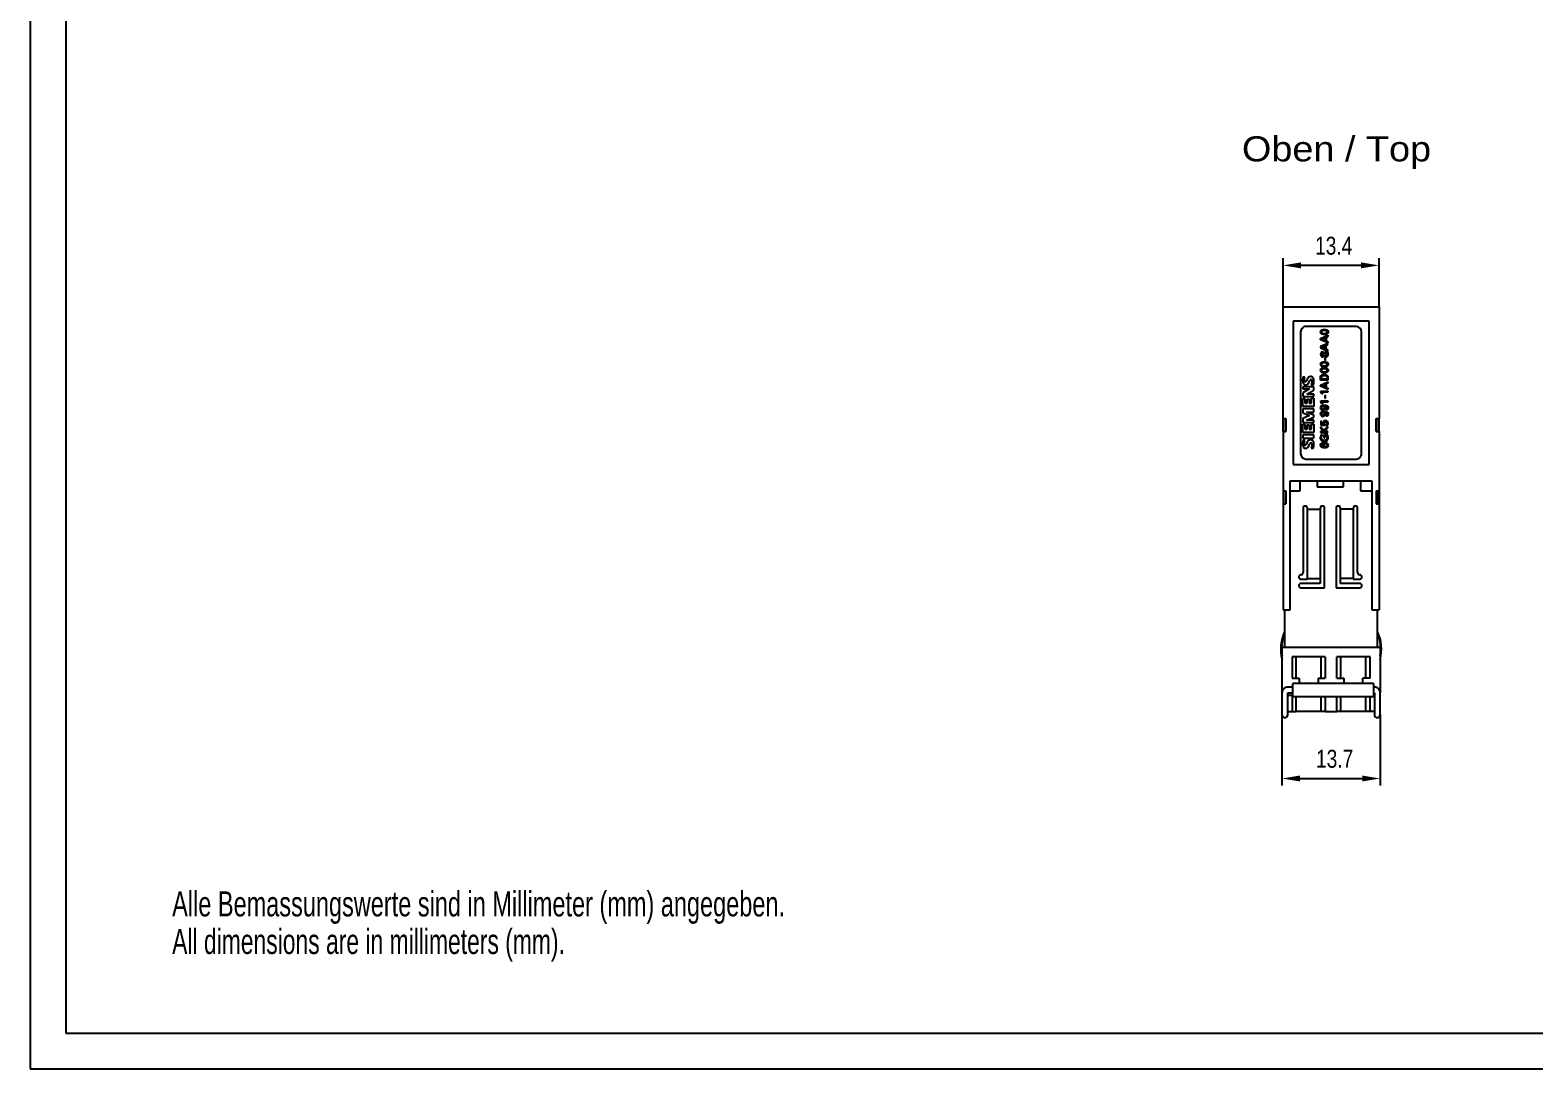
# Model space of a CAD drawing. Extents: x 941 to 1361, y -201 to 96.
# Drawn here: x 941.2 to 1151.2, y -200.9 to -55.9 of the extents above; entities that cross this region are included whole.
import ezdxf
from ezdxf.enums import TextEntityAlignment as Align

# ---------------------------------------------------------------- set-up
doc = ezdxf.new("R2010")
doc.units = 0
doc.header["$LTSCALE"] = 32.67
doc.header["$MEASUREMENT"] = 0
doc.header["$PDMODE"] = 3
doc.header["$PDSIZE"] = 0.3125
doc.layers.get('Defpoints').update_dxf_attribs({"linetype": 'CONTINUOUS'})
for name, color, linetype in [('13000_TOP', 7, 'CONTINUOUS'), ('13100_DIM_TOP', 7, 'CONTINUOUS'), ('13300_TOP_GERMAN_ENGLISH', 7, 'CONTINUOUS'), ('90000_FRAME', 7, 'CONTINUOUS'), ('91000_TIP', 7, 'CONTINUOUS')]:
    doc.layers.add(name, color=color, linetype=linetype)
doc.styles.get("Standard").update_dxf_attribs({"font": 'txt', "width": 0.8})
doc.styles.add('TEXTSTYLE_6', font='txt', dxfattribs={"width": 0.701499})
doc.styles.add('TEXTSTYLE_7', font='txt', dxfattribs={"width": 0.68254})
doc.dimstyles.new('DIN_2.5_v001', dxfattribs={"dimtxt": 2.5, "dimasz": 2.5, "dimexe": 1, "dimexo": 0, "dimgap": 1.5, "dimtad": 1, "dimdec": 1, "dimdsep": 46, "dimtxsty": 'STANDARD', "dimcen": 3.5, "dimclrd": 256, "dimclre": 256, "dimclrt": 256, "dimadec": 0, "dimazin": 2, "dimtp": 0.1, "dimtm": 0.1, "dimtfac": 0.71, "dimtdec": 1, "dimtmove": 0, "dimatfit": 3, "dimfxl": 1, "dimlwd": -1, "dimlwe": -1, "dimarcsym": 0})

# ---------------------------------------------------------------- blocks, each defined once
blk = doc.blocks.new('*D53')
at = {"layer": '13100_DIM_TOP'}
for p, q in [((1116.19, -94.43), (1116.19, -87.7)), ((1129.59, -94.49), (1129.59, -87.7)), ((1127.09, -88.7), (1118.69, -88.7))]:
    blk.add_line(p, q, dxfattribs=at)
for points in [[(1118.69, -88.28), (1118.69, -89.11), (1116.19, -88.7)], [(1127.09, -88.28), (1127.09, -89.11), (1129.59, -88.7)]]:
    blk.add_solid(points, dxfattribs=at)
at = {"layer": 'Defpoints', "color": 0}
for p in [(1116.19, -88.7), (1116.19, -94.43), (1129.59, -94.49)]:
    blk.add_point(p, dxfattribs=at)
at = {"layer": '13100_DIM_TOP', "insert": (1123.26, -84.7), "char_height": 2.5, "attachment_point": 2}
blk.add_mtext('13.4', dxfattribs=at)
blk = doc.blocks.new('*D54')
at = {"layer": '13100_DIM_TOP'}
for p, q in [((1116.04, -151.37), (1116.04, -161.32)), ((1129.74, -151.43), (1129.74, -161.32)), ((1118.54, -160.32), (1127.24, -160.32))]:
    blk.add_line(p, q, dxfattribs=at)
for points in [[(1118.54, -159.91), (1118.54, -160.74), (1116.04, -160.32)], [(1127.24, -159.91), (1127.24, -160.74), (1129.74, -160.32)]]:
    blk.add_solid(points, dxfattribs=at)
at = {"layer": 'Defpoints', "color": 0}
for p in [(1116.04, -151.37), (1129.74, -151.43), (1129.74, -160.32)]:
    blk.add_point(p, dxfattribs=at)
at = {"layer": '13100_DIM_TOP', "insert": (1123.39, -156.32), "char_height": 2.5, "attachment_point": 2}
blk.add_mtext('13.7', dxfattribs=at)

msp = doc.modelspace()

# ---------------------------------------------------------------- linework, layer by layer
at = {"layer": '13000_TOP'}
for p, q in [((1116.19, -110.09), (1116.19, -94.49)), ((1116.19, -94.49), (1129.59, -94.49)), ((1129.59, -94.49), (1129.59, -110.09)), ((1128.19, -96.49), (1117.59, -96.49)), ((1117.59, -96.49), (1117.59, -116.49)), ((1128.19, -116.49), (1128.19, -96.49)), ((1118.64, -97.98), (1118.64, -114.98)), ((1126.39, -97.23), (1119.39, -97.23)), ((1121.4, -98.9), (1122.46, -98.46)), ((1121.61, -97.7), (1121.78, -97.65)), ((1121.78, -98.33), (1121.61, -98.28)), ((1121.96, -97.79), (1121.66, -97.83)), ((1121.66, -98.15), (1121.96, -98.2)), ((1121.78, -97.65), (1122.12, -97.65)), ((1122.12, -98.33), (1121.78, -98.33)), ((1122.1, -97.79), (1121.96, -97.79)), ((1121.96, -98.2), (1122.1, -98.19)), ((1122.23, -97.82), (1122.1, -97.79)), ((1122.1, -98.19), (1122.23, -98.16)), ((1122.12, -97.65), (1122.3, -97.71)), ((1122.3, -98.28), (1122.12, -98.33)), ((1122.46, -98.63), (1122.19, -98.75)), ((1122.28, -97.85), (1122.23, -97.82)), ((1122.33, -97.88), (1122.28, -97.85)), ((1122.46, -98.46), (1122.46, -98.63)), ((1127.14, -114.98), (1127.14, -97.98)), ((1121.4, -99.07), (1121.4, -98.9)), ((1122.46, -99.52), (1121.4, -99.07)), ((1122.46, -99.59), (1121.4, -100.03)), ((1121.4, -100.03), (1121.4, -100.19)), ((1121.4, -100.19), (1122.46, -100.65)), ((1122.07, -98.79), (1121.55, -98.99)), ((1121.55, -98.99), (1122.07, -99.2)), ((1121.55, -100.12), (1122.07, -99.92)), ((1122.07, -100.33), (1121.55, -100.12)), ((1122.07, -99.2), (1122.07, -98.79)), ((1122.07, -99.92), (1122.07, -100.33)), ((1122.19, -98.75), (1122.19, -99.25)), ((1122.19, -99.25), (1122.46, -99.37)), ((1122.19, -99.87), (1122.46, -99.75)), ((1122.19, -100.38), (1122.19, -99.87)), ((1122.46, -100.49), (1122.19, -100.38)), ((1122.46, -99.37), (1122.46, -99.52)), ((1122.46, -99.75), (1122.46, -99.59)), ((1122.46, -100.65), (1122.46, -100.49)), ((1121.61, -102.21), (1121.78, -102.16)), ((1121.78, -102.84), (1121.61, -102.79)), ((1121.96, -102.3), (1121.66, -102.34)), ((1121.66, -102.66), (1121.96, -102.71)), ((1121.78, -102.16), (1122.12, -102.16)), ((1122.12, -102.84), (1121.78, -102.84)), ((1121.93, -100.98), (1121.94, -100.92)), ((1121.94, -101.31), (1121.93, -101.25)), ((1121.94, -100.92), (1121.99, -100.84)), ((1121.99, -101.38), (1121.94, -101.31)), ((1122.1, -102.3), (1121.96, -102.3)), ((1121.96, -102.71), (1122.1, -102.7)), ((1122.13, -101.61), (1122.02, -101.61)), ((1122.02, -101.61), (1122.02, -101.99)), ((1122.02, -101.99), (1122.13, -101.99)), ((1122.23, -102.33), (1122.1, -102.3)), ((1122.1, -102.7), (1122.23, -102.67)), ((1122.12, -102.16), (1122.3, -102.22)), ((1122.3, -102.79), (1122.12, -102.84)), ((1122.13, -101.99), (1122.13, -101.61)), ((1122.28, -102.36), (1122.23, -102.33)), ((1122.33, -102.39), (1122.28, -102.36)), ((1118.97, -104.32), (1118.91, -104.76)), ((1119.25, -104.32), (1118.97, -104.32)), ((1119.19, -104.73), (1119.2, -104.52)), ((1119.2, -104.52), (1119.25, -104.32)), ((1119.56, -104.56), (1119.44, -104.83)), ((1119.81, -105.07), (1119.94, -104.76)), ((1120.48, -105.12), (1120.5, -104.87)), ((1121.4, -105.4), (1122.46, -104.96)), ((1121.41, -104.73), (1121.41, -104.44)), ((1122.46, -104.73), (1121.41, -104.73)), ((1121.53, -104.59), (1121.53, -104.42)), ((1122.34, -104.59), (1121.53, -104.59)), ((1121.61, -103.05), (1121.78, -103)), ((1121.78, -103.68), (1121.61, -103.64)), ((1121.96, -103.14), (1121.66, -103.18)), ((1121.66, -103.51), (1121.96, -103.55)), ((1121.78, -103), (1122.12, -103.01)), ((1122.12, -103.68), (1121.78, -103.68)), ((1122.1, -103.15), (1121.96, -103.14)), ((1121.96, -103.55), (1122.1, -103.54)), ((1122.23, -103.18), (1122.1, -103.15)), ((1122.1, -103.54), (1122.23, -103.51)), ((1122.12, -103.01), (1122.3, -103.06)), ((1122.3, -103.63), (1122.12, -103.68)), ((1122.28, -103.2), (1122.23, -103.18)), ((1122.33, -103.24), (1122.28, -103.2)), ((1122.34, -104.45), (1122.34, -104.59)), ((1122.46, -104.44), (1122.46, -104.73)), ((1122.46, -104.96), (1122.46, -105.12)), ((1120.47, -105.65), (1118.94, -105.65)), ((1118.94, -105.65), (1118.94, -105.94)), ((1119.9, -105.94), (1118.94, -106.49)), ((1118.94, -105.94), (1119.9, -105.94)), ((1118.94, -106.49), (1118.94, -106.98)), ((1118.94, -106.98), (1120.47, -106.98)), ((1119.5, -106.68), (1120.47, -106.13)), ((1120.47, -106.68), (1119.5, -106.68)), ((1120.12, -105.38), (1120.43, -105.38)), ((1120.43, -105.38), (1120.48, -105.12)), ((1120.47, -106.13), (1120.47, -105.65)), ((1120.47, -106.98), (1120.47, -106.68)), ((1121.4, -105.56), (1121.4, -105.4)), ((1122.46, -106.02), (1121.4, -105.56)), ((1121.45, -106.24), (1122.46, -106.24)), ((1121.45, -106.37), (1121.45, -106.24)), ((1121.6, -106.62), (1121.45, -106.37)), ((1122.07, -105.28), (1121.55, -105.48)), ((1121.55, -105.48), (1122.07, -105.7)), ((1121.75, -106.62), (1121.6, -106.62)), ((1121.61, -106.38), (1121.75, -106.62)), ((1122.46, -106.38), (1121.61, -106.38)), ((1122.02, -106.85), (1122.02, -107.23)), ((1122.13, -106.85), (1122.02, -106.85)), ((1122.07, -105.7), (1122.07, -105.28)), ((1122.13, -107.23), (1122.13, -106.85)), ((1122.46, -105.12), (1122.19, -105.24)), ((1122.19, -105.24), (1122.19, -105.74)), ((1122.19, -105.74), (1122.46, -105.86)), ((1122.46, -105.86), (1122.46, -106.02)), ((1122.46, -106.24), (1122.46, -106.38)), ((1118.94, -108.39), (1118.94, -107.26)), ((1118.94, -107.26), (1119.21, -107.26)), ((1120.47, -108.39), (1118.94, -108.39)), ((1118.94, -108.74), (1118.94, -109.28)), ((1120.47, -108.74), (1118.94, -108.74)), ((1119.21, -107.26), (1119.21, -107.94)), ((1119.21, -107.94), (1119.56, -107.94)), ((1119.46, -109.17), (1120.47, -109.17)), ((1120.47, -109.6), (1119.46, -109.17)), ((1119.56, -107.94), (1119.56, -107.35)), ((1119.56, -107.35), (1119.82, -107.35)), ((1119.82, -107.35), (1119.82, -107.94)), ((1119.82, -107.94), (1120.18, -107.94)), ((1120.18, -107.94), (1120.18, -107.25)), ((1120.18, -107.25), (1120.47, -107.25)), ((1120.47, -107.25), (1120.47, -108.39)), ((1120.47, -109.17), (1120.47, -108.74)), ((1121.45, -107.62), (1122.46, -107.62)), ((1121.45, -107.75), (1121.45, -107.62)), ((1121.6, -108.01), (1121.45, -107.75)), ((1121.75, -108.01), (1121.6, -108.01)), ((1121.6, -108.26), (1121.77, -108.21)), ((1121.6, -109.13), (1121.77, -109.08)), ((1121.61, -107.77), (1121.75, -108.01)), ((1122.46, -107.77), (1121.61, -107.77)), ((1121.77, -108.21), (1121.97, -108.2)), ((1121.77, -109.08), (1121.97, -109.06)), ((1121.97, -108.2), (1122.14, -108.21)), ((1121.97, -109.06), (1122.14, -109.08)), ((1122.02, -107.23), (1122.13, -107.23)), ((1122.14, -108.21), (1122.3, -108.26)), ((1122.14, -109.08), (1122.3, -109.13)), ((1122.22, -108.89), (1122.22, -108.73)), ((1122.3, -108.88), (1122.22, -108.89)), ((1122.45, -108.74), (1122.39, -108.83)), ((1122.46, -107.62), (1122.46, -107.77)), ((1116.19, -110.09), (1116.59, -110.09)), ((1116.19, -111.89), (1116.19, -110.09)), ((1116.29, -111.89), (1116.29, -110.09)), ((1116.59, -110.09), (1116.59, -111.89)), ((1118.94, -109.28), (1119.86, -109.67)), ((1119.86, -109.67), (1118.94, -110.06)), ((1118.94, -110.06), (1118.94, -110.62)), ((1118.94, -110.62), (1120.47, -110.62)), ((1118.94, -110.88), (1119.21, -110.88)), ((1118.94, -112.01), (1118.94, -110.88)), ((1119.21, -110.88), (1119.21, -111.56)), ((1119.47, -110.32), (1120.47, -109.89)), ((1120.47, -110.32), (1119.47, -110.32)), ((1119.56, -111.56), (1119.56, -110.97)), ((1119.56, -110.97), (1119.82, -110.97)), ((1119.82, -110.97), (1119.82, -111.56)), ((1120.18, -110.88), (1120.47, -110.88)), ((1120.18, -111.56), (1120.18, -110.88)), ((1120.47, -109.89), (1120.47, -109.6)), ((1120.47, -110.62), (1120.47, -110.32)), ((1120.47, -110.88), (1120.47, -112.01)), ((1121.88, -111.72), (1121.4, -111.23)), ((1121.4, -111.23), (1121.4, -111.44)), ((1121.56, -110.43), (1121.45, -110.43)), ((1121.45, -110.43), (1121.45, -111.01)), ((1121.45, -111.01), (1122.05, -111.04)), ((1121.56, -110.88), (1121.56, -110.43)), ((1121.89, -110.9), (1121.56, -110.88)), ((1122.46, -111.18), (1121.88, -111.72)), ((1122.05, -111.04), (1122.05, -110.9)), ((1122.22, -109.76), (1122.22, -109.6)), ((1122.3, -109.75), (1122.22, -109.76)), ((1122.22, -110.9), (1122.22, -111.05)), ((1122.45, -109.61), (1122.39, -109.7)), ((1122.46, -111.39), (1122.46, -111.18)), ((1129.19, -110.09), (1129.59, -110.09)), ((1129.19, -111.89), (1129.19, -110.09)), ((1129.49, -110.09), (1129.49, -111.89)), ((1129.59, -111.89), (1129.59, -110.09)), ((1116.19, -111.89), (1116.59, -111.89)), ((1116.19, -111.89), (1116.19, -120.19)), ((1118.97, -113.16), (1118.91, -113.6)), ((1120.47, -112.01), (1118.94, -112.01)), ((1120.47, -112.37), (1118.94, -112.37)), ((1118.94, -112.37), (1118.94, -112.82)), ((1118.94, -112.82), (1120.47, -112.82)), ((1119.25, -113.16), (1118.97, -113.16)), ((1119.19, -113.57), (1119.2, -113.36)), ((1119.2, -113.36), (1119.25, -113.16)), ((1119.21, -111.56), (1119.56, -111.56)), ((1119.56, -113.38), (1119.44, -113.66)), ((1119.82, -111.56), (1120.18, -111.56)), ((1120.47, -112.82), (1120.47, -112.37)), ((1121.4, -111.44), (1121.87, -111.89)), ((1121.87, -111.89), (1121.4, -111.89)), ((1121.4, -111.89), (1121.4, -112.04)), ((1121.4, -112.04), (1122.46, -112.04)), ((1121.67, -112.52), (1121.67, -112.36)), ((1121.9, -111.89), (1122.46, -111.39)), ((1122.46, -111.89), (1121.9, -111.89)), ((1121.9, -112.35), (1121.9, -112.75)), ((1122.42, -112.35), (1121.9, -112.35)), ((1121.9, -112.75), (1122.02, -112.75)), ((1122.02, -112.5), (1122.33, -112.5)), ((1122.02, -112.75), (1122.02, -112.5)), ((1122.33, -112.5), (1122.35, -112.59)), ((1122.35, -112.59), (1122.37, -112.74)), ((1122.46, -112.5), (1122.42, -112.35)), ((1122.46, -112.04), (1122.46, -111.89)), ((1122.49, -112.74), (1122.46, -112.5)), ((1129.19, -111.89), (1129.59, -111.89)), ((1129.59, -111.89), (1129.59, -120.19)), ((1119.44, -113.66), (1119.38, -113.77)), ((1119.81, -113.89), (1119.94, -113.59)), ((1120.12, -114.2), (1120.43, -114.2)), ((1120.43, -114.2), (1120.48, -113.94)), ((1120.48, -113.94), (1120.5, -113.7)), ((1121.61, -113.49), (1121.69, -113.49)), ((1121.81, -114.16), (1121.63, -114.11)), ((1121.69, -113.49), (1121.69, -113.64)), ((1121.82, -113.89), (1121.8, -113.79)), ((1122, -114.18), (1121.81, -114.16)), ((1121.85, -113.96), (1121.82, -113.89)), ((1121.89, -114), (1121.85, -113.96)), ((1121.93, -114.03), (1121.89, -114)), ((1122.07, -113.62), (1122, -113.65)), ((1122.2, -114.16), (1122, -114.18)), ((1122.14, -113.62), (1122.07, -113.62)), ((1122.36, -113.75), (1122.32, -113.68)), ((1122.37, -113.82), (1122.36, -113.75)), ((1122.48, -113.83), (1122.45, -113.97)), ((1117.59, -116.49), (1128.19, -116.49)), ((1119.39, -115.73), (1126.39, -115.73)), ((1117.19, -136.79), (1117.19, -118.79)), ((1117.19, -118.79), (1128.59, -118.79)), ((1118.59, -120.19), (1118.59, -118.79)), ((1120.94, -118.79), (1120.94, -119.59)), ((1120.94, -119.59), (1124.64, -119.59)), ((1124.64, -119.59), (1124.64, -118.79)), ((1126.99, -118.79), (1126.99, -120.19)), ((1128.59, -118.79), (1128.59, -136.79)), ((1116.19, -120.19), (1116.59, -120.19)), ((1116.19, -120.19), (1116.19, -121.99)), ((1116.29, -121.99), (1116.29, -120.19)), ((1116.59, -120.19), (1116.59, -121.99)), ((1117.19, -120.19), (1118.59, -120.19)), ((1126.99, -120.19), (1128.59, -120.19)), ((1129.19, -120.19), (1129.19, -121.99)), ((1129.19, -120.19), (1129.59, -120.19)), ((1129.49, -120.19), (1129.49, -121.99)), ((1129.59, -120.19), (1129.59, -121.99)), ((1116.19, -121.99), (1116.59, -121.99)), ((1116.19, -121.99), (1116.19, -136.79)), ((1118.99, -122.59), (1118.99, -131.59)), ((1119.59, -122.71), (1119.59, -122.59)), ((1119.59, -122.71), (1121.39, -122.71)), ((1119.59, -132.41), (1119.59, -122.71)), ((1121.39, -122.59), (1121.39, -122.71)), ((1121.39, -122.71), (1121.39, -132.41)), ((1121.99, -133.69), (1121.99, -122.59)), ((1123.59, -122.59), (1123.59, -133.69)), ((1124.19, -122.71), (1124.19, -122.59)), ((1124.19, -132.41), (1124.19, -122.71)), ((1125.99, -122.71), (1124.19, -122.71)), ((1125.99, -122.59), (1125.99, -122.71)), ((1125.99, -122.71), (1125.99, -132.41)), ((1126.59, -131.59), (1126.59, -122.59)), ((1129.19, -121.99), (1129.59, -121.99)), ((1129.59, -121.99), (1129.59, -136.79)), ((1118.69, -132.49), (1119.59, -132.49)), ((1121.39, -133.09), (1118.69, -133.09)), ((1118.69, -133.69), (1121.99, -133.69)), ((1119.59, -132.41), (1121.39, -132.41)), ((1119.59, -132.41), (1119.59, -132.49)), ((1121.39, -132.41), (1121.39, -133.09)), ((1123.59, -133.69), (1126.89, -133.69)), ((1125.99, -132.41), (1124.19, -132.41)), ((1124.19, -133.09), (1124.19, -132.41)), ((1126.89, -133.09), (1124.19, -133.09)), ((1125.99, -132.41), (1125.99, -132.49)), ((1125.99, -132.49), (1126.89, -132.49)), ((1116.19, -136.79), (1117.19, -136.79)), ((1116.39, -136.79), (1116.39, -141.99)), ((1128.59, -136.79), (1129.59, -136.79)), ((1129.39, -141.99), (1129.39, -136.79)), ((1116.04, -141.99), (1116.04, -148.69)), ((1116.04, -141.99), (1129.74, -141.99)), ((1129.74, -141.99), (1129.74, -148.32)), ((1122.09, -143.34), (1117.44, -143.34)), ((1117.44, -143.34), (1117.44, -146.34)), ((1118.02, -146.34), (1118.02, -143.34)), ((1121.52, -146.34), (1121.52, -143.34)), ((1122.09, -143.34), (1122.09, -146.34)), ((1128.34, -143.34), (1123.69, -143.34)), ((1123.69, -146.34), (1123.69, -143.34)), ((1124.27, -146.34), (1124.27, -143.34)), ((1127.77, -146.34), (1127.77, -143.34)), ((1128.34, -146.34), (1128.34, -143.34)), ((1117.44, -146.34), (1118.44, -146.34)), ((1118.44, -146.34), (1118.44, -147.07)), ((1121.09, -146.34), (1122.09, -146.34)), ((1121.09, -146.34), (1121.09, -147.07)), ((1123.69, -146.34), (1124.69, -146.34)), ((1124.69, -146.34), (1124.69, -147.07)), ((1127.34, -147.07), (1127.34, -146.34)), ((1128.34, -146.34), (1127.34, -146.34)), ((1116.04, -148.32), (1116.04, -150.93)), ((1116.04, -148.69), (1116.04, -148.69)), ((1116.04, -148.69), (1116.04, -150.99)), ((1117.54, -147.57), (1116.84, -147.57)), ((1116.84, -148.37), (1117.54, -148.37)), ((1116.84, -150.93), (1116.84, -148.37)), ((1116.84, -148.69), (1117.54, -148.69)), ((1117.44, -148.69), (1117.44, -150.99)), ((1128.84, -147.07), (1117.54, -147.07)), ((1117.54, -148.87), (1117.54, -147.07)), ((1117.54, -148.87), (1128.84, -148.87)), ((1118.02, -150.99), (1118.02, -148.87)), ((1121.52, -150.99), (1121.52, -148.87)), ((1122.09, -148.87), (1122.09, -150.99)), ((1123.69, -150.99), (1123.69, -148.87)), ((1124.27, -150.99), (1124.27, -148.87)), ((1127.77, -150.99), (1127.77, -148.87)), ((1128.34, -150.99), (1128.34, -148.87)), ((1128.84, -147.07), (1128.84, -148.87)), ((1128.94, -147.57), (1128.84, -147.57)), ((1128.84, -148.37), (1128.94, -148.37)), ((1128.94, -148.69), (1128.84, -148.69)), ((1128.94, -148.37), (1128.94, -150.93)), ((1129.74, -150.93), (1129.74, -148.32)), ((1116.04, -150.93), (1116.04, -151.43)), ((1116.04, -150.99), (1116.04, -150.99)), ((1116.84, -151.43), (1116.84, -150.93)), ((1116.84, -150.99), (1117.44, -150.99)), ((1117.44, -150.99), (1118.02, -150.99)), ((1121.52, -150.99), (1118.02, -150.99)), ((1122.09, -150.99), (1121.52, -150.99)), ((1122.09, -150.99), (1123.69, -150.99)), ((1124.27, -150.99), (1123.69, -150.99)), ((1127.77, -150.99), (1124.27, -150.99)), ((1128.34, -150.99), (1127.77, -150.99)), ((1128.94, -150.99), (1128.34, -150.99)), ((1128.94, -150.93), (1128.94, -151.43)), ((1129.74, -151.43), (1129.74, -150.93))]:
    msp.add_line(p, q, dxfattribs=at)
at = {"layer": '13000_TOP', "flags": 128}
for points in [[(1121.42, -97.99), (1121.44, -97.89), (1121.48, -97.8)], [(1121.48, -98.18), (1121.44, -98.1), (1121.42, -97.99)], [(1121.48, -97.8), (1121.54, -97.74), (1121.61, -97.7)], [(1121.61, -98.28), (1121.54, -98.24), (1121.48, -98.18)], [(1122.23, -98.16), (1122.28, -98.13), (1122.33, -98.1)], [(1122.3, -97.71), (1122.37, -97.75), (1122.43, -97.81)], [(1122.43, -98.17), (1122.37, -98.23), (1122.3, -98.28)], [(1122.43, -97.81), (1122.47, -97.89), (1122.48, -97.99)], [(1122.48, -97.99), (1122.47, -98.09), (1122.43, -98.17)], [(1126.92, -97.45), (1126.68, -97.29), (1126.39, -97.23)], [(1127.14, -97.98), (1127.09, -97.69), (1126.92, -97.45)], [(1121.7, -100.77), (1121.77, -100.78), (1121.84, -100.82)], [(1121.99, -100.84), (1122.02, -100.81), (1122.06, -100.78)], [(1122.06, -100.78), (1122.11, -100.76), (1122.18, -100.75)], [(1122.18, -100.75), (1122.29, -100.77), (1122.39, -100.83)], [(1121.42, -102.5), (1121.44, -102.39), (1121.48, -102.31)], [(1121.48, -102.69), (1121.44, -102.6), (1121.42, -102.5)], [(1121.48, -102.31), (1121.54, -102.25), (1121.61, -102.21)], [(1121.61, -102.79), (1121.54, -102.75), (1121.48, -102.69)], [(1121.86, -101.11), (1121.85, -101.03), (1121.82, -100.97)], [(1121.82, -101.26), (1121.85, -101.19), (1121.86, -101.11)], [(1121.84, -100.82), (1121.89, -100.88), (1121.93, -100.98)], [(1121.93, -101.25), (1121.89, -101.34), (1121.84, -101.41)], [(1122.04, -100.96), (1122, -101.03), (1121.99, -101.11)], [(1122.06, -101.45), (1122.02, -101.42), (1121.99, -101.38)], [(1122.18, -101.47), (1122.11, -101.47), (1122.06, -101.45)], [(1122.3, -100.94), (1122.24, -100.91), (1122.18, -100.9)], [(1122.23, -102.67), (1122.28, -102.64), (1122.33, -102.61)], [(1122.24, -101.31), (1122.27, -101.3), (1122.3, -101.28)], [(1122.35, -101.01), (1122.33, -100.97), (1122.3, -100.94)], [(1122.3, -101.28), (1122.33, -101.25), (1122.35, -101.22)], [(1122.3, -102.22), (1122.37, -102.26), (1122.43, -102.32)], [(1122.43, -102.68), (1122.37, -102.74), (1122.3, -102.79)], [(1122.43, -102.32), (1122.47, -102.4), (1122.48, -102.5)], [(1122.48, -102.5), (1122.47, -102.6), (1122.43, -102.68)], [(1118.91, -104.76), (1118.94, -105.02), (1119.04, -105.22)], [(1119.3, -104.96), (1119.27, -104.96), (1119.25, -104.95), (1119.23, -104.93), (1119.22, -104.91), (1119.2, -104.83), (1119.19, -104.73)], [(1119.44, -104.83), (1119.37, -104.93), (1119.33, -104.95), (1119.32, -104.96), (1119.3, -104.96)], [(1119.75, -104.3), (1119.64, -104.4), (1119.56, -104.56)], [(1120.01, -104.22), (1119.86, -104.24), (1119.75, -104.3)], [(1120.08, -104.64), (1120.11, -104.65), (1120.13, -104.66), (1120.16, -104.68), (1120.17, -104.71), (1120.2, -104.79), (1120.21, -104.9)], [(1120.21, -104.9), (1120.19, -105.11), (1120.12, -105.38)], [(1120.5, -104.87), (1120.47, -104.61), (1120.37, -104.39)], [(1121.41, -104.44), (1121.41, -104.32), (1121.42, -104.22)], [(1121.42, -103.35), (1121.44, -103.24), (1121.48, -103.16)], [(1121.48, -103.53), (1121.44, -103.45), (1121.42, -103.35)], [(1121.42, -104.22), (1121.47, -104.11), (1121.54, -104.03)], [(1121.48, -103.16), (1121.54, -103.1), (1121.61, -103.05)], [(1121.61, -103.64), (1121.54, -103.59), (1121.48, -103.53)], [(1121.54, -104.03), (1121.75, -103.92), (1121.94, -103.9)], [(1121.62, -104.15), (1121.67, -104.11), (1121.71, -104.09)], [(1121.71, -104.09), (1121.76, -104.07), (1121.81, -104.06)], [(1121.81, -104.06), (1121.86, -104.05), (1121.89, -104.05)], [(1121.89, -104.05), (1121.93, -104.05), (1121.95, -104.05)], [(1121.94, -103.9), (1122.11, -103.92), (1122.22, -103.96)], [(1121.95, -104.05), (1122.02, -104.05), (1122.1, -104.07)], [(1122.1, -104.07), (1122.15, -104.09), (1122.19, -104.11)], [(1122.19, -104.11), (1122.24, -104.15), (1122.28, -104.18)], [(1122.22, -103.96), (1122.32, -104.02), (1122.37, -104.07)], [(1122.23, -103.51), (1122.28, -103.49), (1122.33, -103.45)], [(1122.28, -104.18), (1122.31, -104.25), (1122.33, -104.3)], [(1122.3, -103.06), (1122.37, -103.11), (1122.43, -103.17)], [(1122.43, -103.52), (1122.37, -103.58), (1122.3, -103.63)], [(1122.33, -104.3), (1122.34, -104.39), (1122.34, -104.45)], [(1122.37, -104.07), (1122.43, -104.16), (1122.45, -104.24)], [(1122.43, -103.17), (1122.47, -103.25), (1122.48, -103.35)], [(1122.48, -103.35), (1122.47, -103.44), (1122.43, -103.52)], [(1122.45, -104.24), (1122.46, -104.35), (1122.46, -104.44)], [(1121.42, -108.58), (1121.44, -108.47), (1121.47, -108.38)], [(1121.5, -108.8), (1121.44, -108.69), (1121.42, -108.58)], [(1121.47, -108.38), (1121.53, -108.31), (1121.6, -108.26)], [(1121.47, -109.25), (1121.53, -109.18), (1121.6, -109.13)], [(1121.59, -108.43), (1121.55, -108.49), (1121.54, -108.57)], [(1121.6, -108.71), (1121.67, -108.75), (1121.76, -108.76)], [(1121.91, -108.42), (1121.84, -108.38), (1121.76, -108.37)], [(1121.94, -108.35), (1122.01, -108.4), (1122.05, -108.46)], [(1122.37, -108.58), (1122.37, -108.52), (1122.35, -108.47), (1122.31, -108.43), (1122.27, -108.4), (1122.13, -108.36), (1121.94, -108.35)], [(1122.08, -108.58), (1122.05, -108.7), (1121.99, -108.8)], [(1122.05, -108.46), (1122.07, -108.52), (1122.08, -108.58)], [(1122.3, -108.26), (1122.38, -108.31), (1122.43, -108.38)], [(1122.39, -108.83), (1122.34, -108.87), (1122.3, -108.88)], [(1122.3, -109.13), (1122.38, -109.18), (1122.43, -109.25)], [(1122.34, -108.68), (1122.36, -108.63), (1122.37, -108.58)], [(1122.43, -108.38), (1122.47, -108.47), (1122.48, -108.58)], [(1122.48, -108.58), (1122.47, -108.67), (1122.45, -108.74)], [(1121.42, -109.45), (1121.44, -109.34), (1121.47, -109.25)], [(1121.5, -109.66), (1121.44, -109.56), (1121.42, -109.45)], [(1121.59, -109.3), (1121.55, -109.36), (1121.54, -109.44)], [(1121.6, -109.58), (1121.67, -109.61), (1121.76, -109.63)], [(1121.91, -109.28), (1121.84, -109.25), (1121.76, -109.23)], [(1121.8, -110.68), (1121.81, -110.76), (1121.83, -110.83)], [(1121.83, -110.83), (1121.86, -110.87), (1121.89, -110.9)], [(1122.13, -110.37), (1122.01, -110.39), (1121.9, -110.45)], [(1121.94, -109.21), (1122.01, -109.26), (1122.05, -109.32)], [(1122.37, -109.44), (1122.37, -109.39), (1122.35, -109.34), (1122.31, -109.3), (1122.27, -109.27), (1122.13, -109.23), (1121.94, -109.21)], [(1122.08, -109.45), (1122.05, -109.57), (1121.99, -109.67)], [(1122.05, -109.32), (1122.07, -109.39), (1122.08, -109.45)], [(1122.13, -110.52), (1122.22, -110.53), (1122.29, -110.56)], [(1122.39, -109.7), (1122.34, -109.73), (1122.3, -109.75)], [(1122.36, -110.72), (1122.35, -110.78), (1122.33, -110.84)], [(1122.34, -109.55), (1122.36, -109.5), (1122.37, -109.44)], [(1122.42, -110.96), (1122.47, -110.86), (1122.48, -110.74)], [(1122.43, -109.25), (1122.47, -109.34), (1122.48, -109.45)], [(1122.48, -109.45), (1122.47, -109.54), (1122.45, -109.61)], [(1120.5, -113.7), (1120.47, -113.43), (1120.36, -113.22)], [(1121.44, -112.49), (1121.4, -112.61), (1121.38, -112.75)], [(1121.53, -112.4), (1121.48, -112.44), (1121.44, -112.49)], [(1121.5, -112.77), (1121.51, -112.67), (1121.54, -112.59), (1121.57, -112.57), (1121.6, -112.55), (1121.67, -112.52)], [(1121.67, -112.36), (1121.59, -112.37), (1121.53, -112.4)], [(1121.93, -113.13), (1121.76, -113.11), (1121.63, -113.05)], [(1122.24, -113.04), (1122.11, -113.11), (1121.93, -113.13)], [(1118.64, -114.98), (1118.7, -115.27), (1118.86, -115.51)], [(1118.91, -113.6), (1118.94, -113.86), (1119.04, -114.07)], [(1119.3, -113.81), (1119.27, -113.81), (1119.25, -113.8), (1119.23, -113.78), (1119.22, -113.75), (1119.2, -113.68), (1119.19, -113.57)], [(1120.08, -113.47), (1120.11, -113.47), (1120.13, -113.48), (1120.15, -113.51), (1120.17, -113.54), (1120.2, -113.62), (1120.21, -113.74)], [(1120.21, -113.74), (1120.19, -113.95), (1120.12, -114.2)], [(1121.42, -113.79), (1121.43, -113.7), (1121.46, -113.63)], [(1121.48, -113.99), (1121.44, -113.9), (1121.42, -113.79)], [(1121.46, -113.63), (1121.49, -113.58), (1121.52, -113.54)], [(1121.63, -114.11), (1121.55, -114.06), (1121.48, -113.99)], [(1121.52, -113.54), (1121.56, -113.51), (1121.61, -113.49)], [(1121.56, -113.7), (1121.54, -113.75), (1121.54, -113.8)], [(1121.54, -113.8), (1121.54, -113.85), (1121.56, -113.9), (1121.59, -113.94), (1121.63, -113.97), (1121.76, -114.02), (1121.93, -114.03)], [(1121.61, -113.65), (1121.58, -113.67), (1121.56, -113.7)], [(1121.69, -113.64), (1121.64, -113.64), (1121.61, -113.65)], [(1121.8, -113.79), (1121.82, -113.67), (1121.88, -113.57)], [(1121.94, -113.71), (1121.92, -113.75), (1121.91, -113.81)], [(1122, -113.65), (1121.97, -113.67), (1121.94, -113.71)], [(1122.37, -114.08), (1122.29, -114.13), (1122.2, -114.16)], [(1122.45, -113.97), (1122.42, -114.03), (1122.37, -114.08)], [(1122.39, -113.58), (1122.46, -113.69), (1122.48, -113.83)], [(1118.86, -115.51), (1119.11, -115.67), (1119.39, -115.73)]]:
    msp.add_lwpolyline(points, dxfattribs=at)
at = {"layer": '13000_TOP'}
for centre, radius, start, end in [((1119.39, -97.98), 0.75, 90.0042, 180.0353), ((1121.71, -97.99), 0.168, 108.9413, 181.612), ((1121.71, -98), 0.163, 178.3042, 252.1162), ((1122.2, -97.99), 0.163, 319.3282, 40.6718), ((1121.69, -101.02), 0.248, 89.2844, 140.561), ((1121.8, -101.09), 0.374, 142.4054, 184.1674), ((1121.8, -101.14), 0.373, 176.0315, 217.6093), ((1121.69, -101.22), 0.235, 217.3156, 309.3608), ((1121.76, -101.1), 0.224, 142.1693, 183.5633), ((1121.74, -101.13), 0.208, 175.6668, 219.4293), ((1121.71, -102.5), 0.168, 108.9413, 181.612), ((1121.71, -102.51), 0.163, 178.3037, 252.1167), ((1121.69, -101.07), 0.158, 88.6144, 137.0843), ((1121.7, -101.16), 0.154, 220.9303, 271.0065), ((1121.7, -101.06), 0.148, 38.3659, 91.2478), ((1121.7, -101.17), 0.145, 269.0017, 323.6664), ((1122.2, -101.13), 0.211, 176.4512, 220.181), ((1122.17, -101.08), 0.177, 88.0392, 137.6084), ((1122.17, -101.15), 0.179, 221.1323, 290.2544), ((1122.19, -101.19), 0.283, 269.393, 314.9461), ((1122.2, -102.5), 0.163, 319.3272, 40.6728), ((1122.1, -101.11), 0.263, 336.5445, 23.4565), ((1122.14, -101.08), 0.349, 354.1694, 44.511), ((1122.14, -101.15), 0.346, 315.3374, 5.7823), ((1122.43, -106.54), 3.06, 142.3561, 144.5711), ((1120.01, -104.67), 0.452, 37.3976, 91.0112), ((1120.07, -104.74), 0.0942, 84.7868, 131.4964), ((1121.88, -104.39), 0.35, 136.9094, 185.1411), ((1121.71, -103.34), 0.168, 108.9408, 181.6125), ((1121.71, -103.35), 0.163, 178.3049, 252.1168), ((1122.2, -103.34), 0.163, 319.3263, 40.6737), ((1119.37, -105.01), 0.392, 213.0915, 272.0885), ((1119.34, -104.91), 0.496, 274.9756, 340.8413), ((1121.72, -108.63), 0.27, 216.9618, 270.3456), ((1121.71, -108.57), 0.172, 177.8951, 230.6838), ((1121.74, -108.58), 0.211, 85.0098, 134.88), ((1121.75, -108.57), 0.331, 264.6077, 315.6773), ((1121.77, -108.56), 0.196, 266.5208, 315.8064), ((1121.79, -108.55), 0.176, 356.9265, 48.2834), ((1121.78, -108.57), 0.186, 314.2633, 2.6886), ((1122.23, -108.6), 0.139, 267.1355, 323.5068), ((1121.72, -109.5), 0.27, 216.9595, 270.3464), ((1121.71, -109.44), 0.172, 177.8978, 230.6811), ((1121.74, -109.44), 0.211, 85.0049, 134.8849), ((1121.75, -109.44), 0.331, 264.6081, 315.6784), ((1121.77, -109.43), 0.196, 266.5227, 315.8051), ((1122.08, -110.66), 0.282, 129.5938, 183.838), ((1121.79, -109.42), 0.176, 356.9297, 48.2802), ((1121.78, -109.43), 0.186, 314.2618, 2.6901), ((1122.11, -110.71), 0.192, 82.2473, 182.2597), ((1122.1, -110.72), 0.184, 176.7696, 255.3476), ((1122.14, -110.71), 0.337, 44.7766, 91.6756), ((1122.23, -109.46), 0.139, 267.1416, 323.5007), ((1122.22, -110.76), 0.135, 270.5905, 325.7118), ((1122.22, -110.8), 0.257, 270.8339, 321.4109), ((1122.18, -110.71), 0.187, 356.706, 52.1722), ((1122.12, -110.72), 0.365, 356.8832, 43.9512), ((1120.03, -113.54), 0.495, 92.5491, 162.1962), ((1120.01, -113.48), 0.442, 36.7986, 90.2048), ((1121.88, -112.79), 0.5, 175.8907, 226.8951), ((1121.82, -112.79), 0.323, 176.0529, 232.3199), ((1121.91, -112.72), 0.574, 229.3676, 273.4291), ((1121.99, -112.79), 0.497, 264.7191, 6.1509), ((1122.02, -112.78), 0.343, 309.7265, 6.1284), ((1119.37, -113.83), 0.411, 216.6989, 271.9333), ((1119.3, -113.7), 0.114, 270.0458, 316.4061), ((1119.34, -113.75), 0.483, 274.4027, 343.2947), ((1120.08, -113.62), 0.149, 91.6618, 168.1825), ((1122.11, -113.78), 0.309, 85.8358, 136.0067), ((1122.1, -113.83), 0.189, 175.9474, 231.3372), ((1122.14, -113.79), 0.245, 229.7192, 311.8778), ((1122.15, -113.8), 0.328, 42.0634, 93.6537), ((1122.16, -113.84), 0.219, 44.3316, 94.9278), ((1122.18, -113.82), 0.196, 311.5656, 0.4847), ((1126.39, -114.98), 0.75, 270.004, 0.0354), ((1119.29, -122.59), 0.3, 0, 180), ((1121.69, -122.59), 0.3, 0, 180), ((1123.89, -122.59), 0.3, 0, 180), ((1126.29, -122.59), 0.3, 0, 180), ((1118.69, -132.19), 0.3, 90, 270), ((1118.69, -131.59), 0.3, 270, 0), ((1126.89, -131.59), 0.3, 180, 270), ((1126.89, -132.19), 0.3, 270, 90), ((1118.69, -133.39), 0.3, 90, 270), ((1126.89, -133.39), 0.3, 270, 90), ((1121.87, -142.28), 6, 155.8998, 193.7923), ((1121.97, -142.28), 6, 158.3569, 188.9469), ((1123.92, -142.28), 6, 346.2077, 24.1002), ((1123.82, -142.28), 6, 351.0531, 21.6431), ((1116.82, -148.34), 0.773, 86.9202, 179.0474), ((1128.97, -148.34), 0.774, 0.9959, 92.9281), ((1116.44, -151.43), 0.4, 180, 270), ((1116.44, -151.43), 0.4, 270, 0), ((1129.34, -151.43), 0.4, 180, 270), ((1129.34, -151.43), 0.4, 270, 0)]:
    msp.add_arc(centre, radius, start, end, dxfattribs=at)
at = {"layer": '90000_FRAME'}
for points in [[(941.22, -200.86), (1361.22, -200.86), (1361.22, 96.14), (941.22, 96.14)], [(946.22, -195.86), (1356.22, -195.86), (1356.22, 91.14), (946.22, 91.14)]]:
    msp.add_lwpolyline(points, close=True, dxfattribs=at)

# ---------------------------------------------------------------- texts
at = {"layer": '13300_TOP_GERMAN_ENGLISH', "width": 0.780788}
msp.add_text('Oben / Top', height=3.5, dxfattribs=at).set_placement((1110.45, -74.18), (1136.86, -74.18), align=Align.FIT)
at = {"layer": '91000_TIP', "oblique": 0}
for s, style, width, p in [('Alle Bemassungswerte sind in Millimeter (mm) angegeben.', 'TEXTSTYLE_6', 0.701499, (961.06, -179.57)), ('All dimensions are in millimeters (mm).', 'TEXTSTYLE_7', 0.68254, (961.06, -184.82))]:
    msp.add_text(s, height=3.5, dxfattribs=dict(at, style=style, width=width)).set_placement(p)

# ---------------------------------------------------------------- dimensions: what is measured, and where the dimension line sits
at = {"layer": '13100_DIM_TOP'}
for base, p1, p2, picture, middle in [((1116.19, -88.7), (1129.59, -94.49), (1116.19, -94.43), '*D53', (1123.26, -88.7)), ((1129.74, -160.32), (1116.04, -151.37), (1129.74, -151.43), '*D54', (1123.39, -160.32))]:
    dim = msp.add_linear_dim(base=base, p1=p1, p2=p2, dimstyle='DIN_2.5_v001', dxfattribs=at)
    dim.commit()
    dim.dimension.update_dxf_attribs({"geometry": picture, "text_midpoint": middle, "dimtype": 160})

doc.saveas('drawing.dxf')
